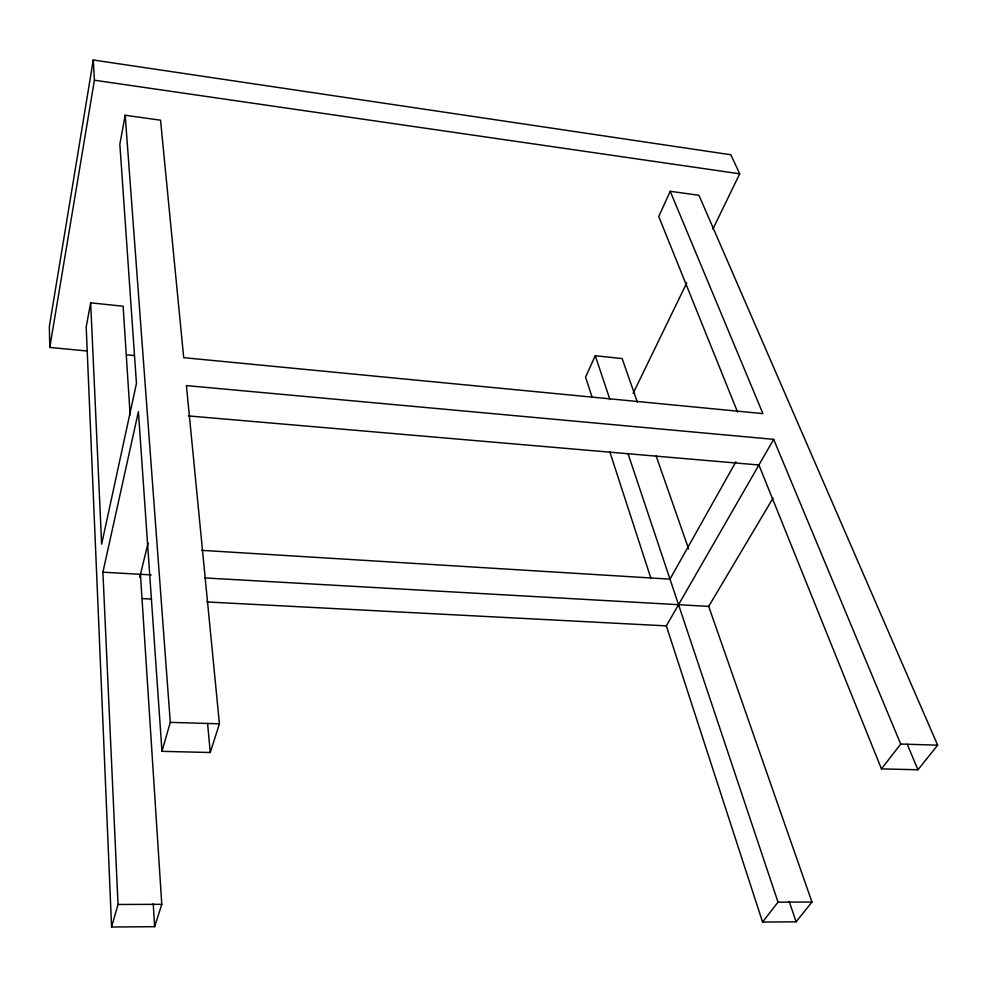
<?xml version="1.0" encoding="UTF-8"?>
<svg xmlns="http://www.w3.org/2000/svg" width="987" height="987" viewBox="0 0 987 987"><rect width="100%" height="100%" fill="white"/><g stroke="black" fill="none" stroke-linecap="round" stroke-linejoin="round"><path stroke-width="1.48" d="M712.898 229.046L739.707 173.811L730.824 154.762L93.284 59.997L49.35 326.413L49.782 347.424L86.622 350.965M49.782 347.424L94.394 80.218L93.284 59.997M130.136 414.873L123.116 306.229L90.656 302.824L86.202 326.956L111.58 927.003L154.638 926.682L161.782 904.326L140.438 574.311M188.431 415.922L758.917 464.988L881.453 768.885L917.935 769.774L937.65 745.16L698.956 195.303L670.222 191.293L762.926 413.615L183.705 357.676L160.536 120.192L125.189 115.257L119.846 144.238L136.453 383.499L101.636 544.195L90.656 302.824M111.58 927.003L118.033 904.474L102.907 572.189L138.402 411.616L161.967 751.341L210.256 752.513L219.422 723.816L186.42 385.609L773.66 439.351L900.712 744.062L881.453 768.885M139.722 577.296L148.062 543.072M161.967 751.341L170.282 722.361L125.189 115.257M637.368 402.165L622.131 358.552L595.284 355.739L585.55 377.108L592.188 397.539M670.222 191.293L658.736 216.511L737.597 412.122M633.136 393.369L686.755 282.899M735.821 461.904L670 579.147L201.607 550.339M773.043 498.114L708.703 606.4L811.956 902.032L796.114 921.809L762.556 922.068L666.348 625.881L773.66 439.351M762.556 922.068L778.015 902.155L811.956 902.032M118.033 904.474L161.782 904.326M170.282 722.361L219.422 723.816M900.712 744.062L937.65 745.16M142.313 598.591L151.529 599.072M206.851 601.947L666.348 625.881M102.907 572.189L151.208 574.915M205.012 577.95L708.703 606.4M126.533 354.802L134.207 355.542M94.394 80.218L739.707 173.811M907.213 744.247L917.935 769.774M656.145 455.957L688.655 549.006M789.193 901.415L796.114 921.809M595.284 355.739L609.929 399.538M628.003 453.576L778.015 902.155M609.719 451.54L650.964 578.505M207.578 723.372L210.256 752.513M153.232 903.66L154.638 926.682"/></g></svg>
